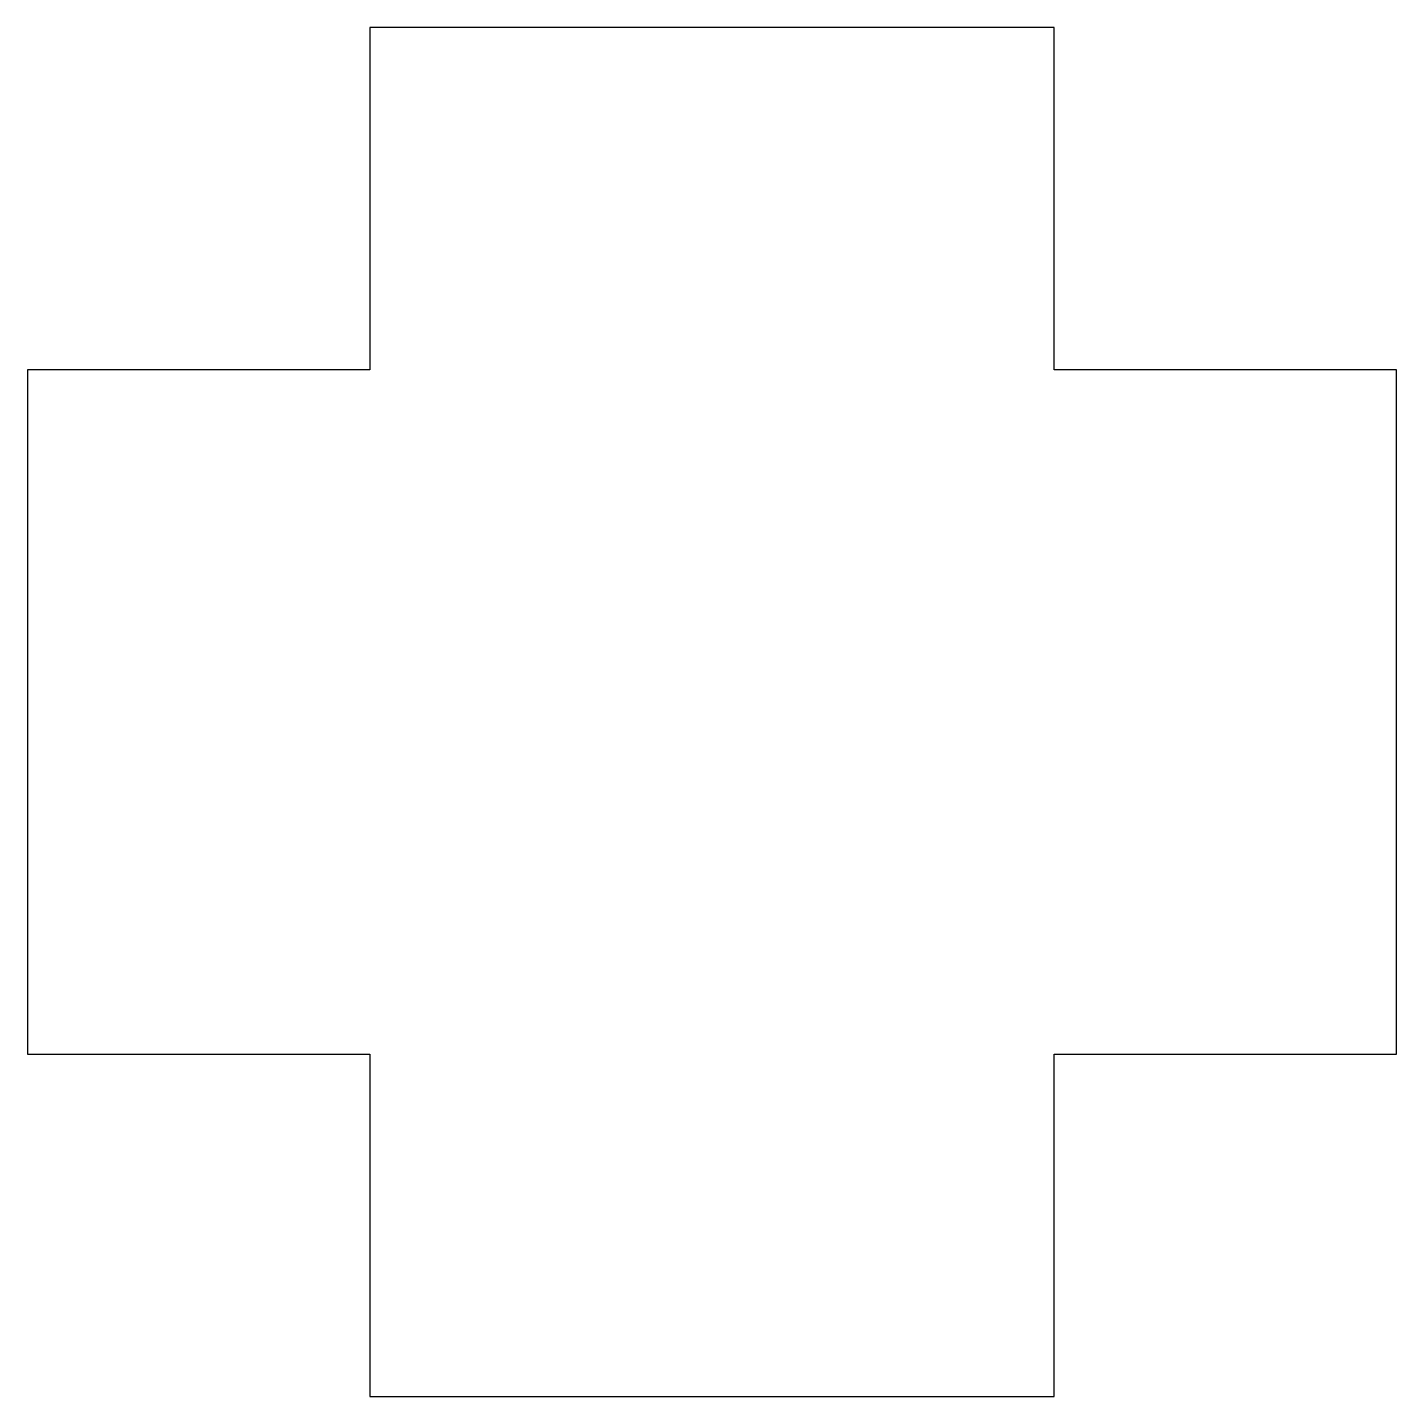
# Model space of a CAD drawing. Header units: millimetres. Extents: x 0 to 20, y -5 to 15.
import ezdxf

# ---------------------------------------------------------------- set-up
doc = ezdxf.new("R2010")
doc.units = ezdxf.units.MM

msp = doc.modelspace()

# ---------------------------------------------------------------- linework, layer by layer
at = {"color": 7, "linetype": 'Continuous', "lineweight": 25}
for p, q in [((5, 15), (5, 10)), ((15, 15), (5, 15)), ((15, 10), (15, 15)), ((5, 10), (0, 10)), ((0, 10), (0, 0)), ((20, 10), (15, 10)), ((20, 0), (20, 10)), ((0, 0), (5, 0)), ((5, 0), (5, -5)), ((15, 0), (20, 0)), ((15, -5), (15, 0)), ((5, -5), (15, -5))]:
    msp.add_line(p, q, dxfattribs=at)

doc.saveas('drawing.dxf')
